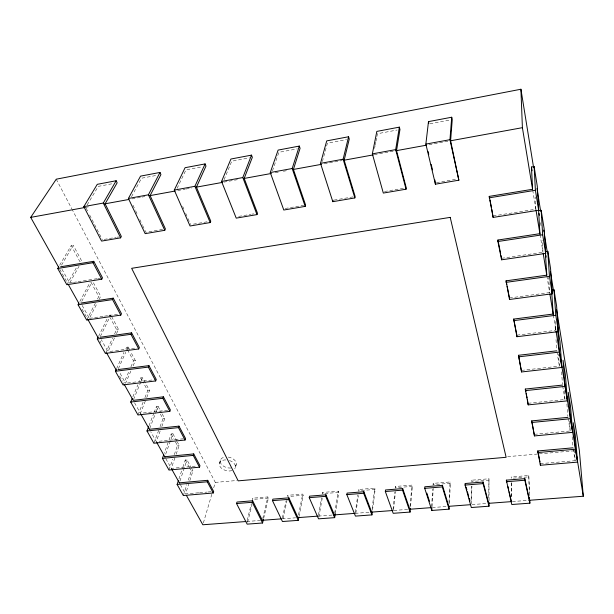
<?xml version="1.0" encoding="UTF-8"?>
<svg xmlns="http://www.w3.org/2000/svg" width="614" height="614" viewBox="0 0 614 614"><rect width="100%" height="100%" fill="white"/><g stroke="black" fill="none" stroke-linecap="round" stroke-linejoin="round"><path stroke-width="0.46" stroke-dasharray="3.07 2.3" d="M488.752 497.662L488.944 478.782L471.705 480.202L471.652 482.082M489.074 500.61L488.944 478.782M471.437 503.802L471.928 486.142M471.145 499.949L471.544 485.843M448.964 502.582L450.008 481.982L433.162 483.364L433.031 485.229M449.364 503.618L450.384 483.264L450.008 481.982M431.573 506.688L432.778 488.959M432.064 506.627L433.292 488.46M410.029 506.466L411.948 485.106L395.47 486.457L395.27 488.314M410.582 506.35L412.37 486.372L411.948 485.106M392.998 509.589L394.879 492.014M393.589 509.52L395.5 491.507M372.138 508.423L374.724 488.161L358.607 489.488L358.346 491.323M372.544 510.173L375.185 489.412L374.724 488.161M355.844 513.289L358.415 495.429M355.299 512.421L357.816 494.991M335.282 513.91L338.821 492.382L338.322 491.154L322.557 492.451L322.227 494.27M334.707 513.074L338.322 491.154M318.436 515.2L321.567 497.908M318.873 516.98L322.227 498.33M374.555 148.442L375.1 145.687M375.284 144.766L375.829 142.003M376.006 141.09L376.735 137.406M376.912 136.485L377.457 133.729L397.143 130.014M298.964 516.643L303.239 495.291L302.702 494.078L287.275 495.344L287.828 496.549L303.239 495.291M298.519 514.916L302.702 494.078M283.039 518.746L287.03 500.249M282.394 517.909L286.101 500.763M263.659 518.393L268.425 498.138L267.85 496.941L252.753 498.177L252.3 499.973M262.761 518.508L267.85 496.941M247.127 520.565L251.402 503.549M247.603 522.307L251.963 504.869M322.388 161.543L327.431 143.162L346.526 139.562M235.377 467.622L236.198 464.675M203.372 522.959L211.853 494.124M213.71 487.815L215.299 482.404L72.299 209.765M219.413 463.332L220.28 460.393M198.675 492.781L185.558 493.902L188.682 484.154M189.818 480.616L192.95 470.869L192.098 469.296M183.34 495.521L186.856 484.638M188.314 480.102L191.246 471.03L189.104 467.085M178.92 479.027L182.542 468.144M182.849 467.239L185.259 459.986L186.978 459.825L191.668 468.505M179.948 481.061L186.978 459.825M174.929 457.783L171.275 468.39L195.344 466.133M176.149 454.253L179.196 445.411L177.4 442.095M272.478 170.799L278.886 152.318L297.306 148.841M168.988 470.032L172.749 459.165M174.315 454.644L177.454 445.587L174.76 440.614M165.696 454.107L172.925 433.806L171.168 433.991L164.306 453.17M160.162 430.99L156.248 441.558L150.752 431.757M161.797 426.584L164.736 418.664L162.104 413.782M153.884 443.216L158.75 430.168M160.047 426.684L162.963 418.855L159.44 412.355M149.716 428.426L155.787 412.608M156.125 411.725L158.143 406.453L156.355 406.66L154.344 411.871M148.995 425.755L154.014 412.738M145.326 401.026L140.414 413.291L169.433 410.022M146.731 397.527L149.532 390.519L142.586 377.664L140.76 377.894L139.324 381.34M137.973 414.964L143.192 401.986M144.935 397.657L147.721 390.734L142.939 381.908M133.545 399.499L140.783 382.031M141.143 381.156L142.586 377.664M132.854 396.874L137.889 384.794M224.102 179.656L231.762 161.198L249.522 157.852M130.859 371.063L125.609 383.236L119.331 371.992M133.115 365.844L135.364 360.625L130.636 351.845M123.084 384.924L129.416 370.319M130.905 366.88L133.514 360.863L127.482 349.704M118.372 368.715L125.732 352.259M127.282 348.79L128.057 347.063L126.185 347.309L125.417 349.021M116.576 368.707L123.882 352.444M114.473 337.93L108.01 351.707L101.295 339.672M116.491 333.632L118.502 329.327L110.789 314.997L108.878 315.281M105.393 353.411L112.608 338.099M114.611 333.847L116.614 329.588L110.244 317.806M177.101 188.368L185.988 169.832L201.43 166.924M100.366 336.411L110.789 314.997M98.532 336.434L107.227 318.666M82.199 305.473L89.391 318.351L97.219 303.055M98.954 299.655L100.696 296.255L92.99 281.949M86.681 320.063L95.308 303.27M97.465 299.072L98.762 296.554L100.696 296.255M81.754 301.367L91.639 282.793M79.881 301.436L90.135 282.248M131.511 196.71L141.519 178.221L156.309 175.427M61.96 269.201L69.658 283L79.037 266.284M66.842 284.719L77.08 266.553M61.53 265.171L73.212 245.216L81.854 261.265L79.874 261.595L71.209 245.562L73.212 245.216M59.658 265.217L71.209 245.562M87.173 204.922L98.286 186.372L112.669 183.655M429.961 123.828L450.384 119.983M85.722 207.34L88.493 206.834M131.956 198.905L136.492 198.076M137.344 197.923L141.12 197.232M142.064 197.063L144.896 196.541M177.753 190.547L185.228 189.189M186.165 189.012L191.768 187.991M223.926 182.128L237.38 179.672M275.202 172.772L279.854 171.928M283.392 171.275L288.35 170.377M324.207 163.831L342.144 160.561M374.218 154.713L393.743 151.144M428.963 144.72L447.844 141.281M104.142 239.391L115.9 237.38M116.806 237.227L118.617 236.92M162.618 229.406L145.856 232.269L142.632 225.492M193.395 224.141L208.023 221.646M238.639 216.412L250.88 214.324M251.824 214.163L253.705 213.841M285.157 208.468L303.715 205.299M334.062 200.11L353.311 196.825M384.51 191.499L403.406 188.268M436.485 182.619L457.069 179.096M69.658 283L72.475 282.555M73.411 282.409L77.164 281.811M78.101 281.665L96.858 278.695M97.795 278.549L101.548 277.95M493.126 215.959L535.869 209.19L535.216 196.964M89.391 318.351L103.543 316.294M104.48 316.156L108.256 315.604M109.2 315.466L118.632 314.092M501.577 258.31L542.991 252.277L542.262 240.212M116.614 329.588L118.502 329.327M109.914 351.454L114.665 350.817M115.609 350.694L135.556 348.023M509.482 297.967L549.645 292.586L548.839 280.26M133.514 360.863L135.364 360.625M555.371 330.255L555.11 326.518L556.683 326.326M127.466 383.006L155.334 379.582M516.896 335.16L554.941 330.486M147.721 390.734L149.532 390.519M521.532 370.395L559.369 366.136L558.494 353.933M162.963 418.855L164.736 418.664M159.08 441.266L184.614 438.642M528.155 403.298L564.949 399.514L564.174 389.084M177.454 445.587L179.196 445.411M534.41 434.336L570.222 430.974L569.324 419.523M191.246 471.03L192.95 470.869M215.299 482.404L237.273 480.47M507.678 456.655L538.255 453.969M539.215 453.884L574.566 450.768M199.611 492.697L207.11 492.06M208.046 491.983L212.736 491.584M540.32 463.662L575.195 460.692L574.374 450.538M529.659 495.651L528.784 475.512L511.14 476.963L511.447 478.275M268.425 498.138L253.336 499.366L252.753 498.177M324.921 493.518L338.821 492.382M375.185 489.412L359.09 490.724L358.607 489.488M412.37 486.372L395.907 487.716L395.47 486.457M450.384 483.264L433.553 484.638L433.162 483.364M489.281 480.087L472.059 481.491L471.705 480.202M513.304 478.122L529.068 476.832M246.813 521.47L260.52 520.442M282.187 518.815L295.564 517.809M318.275 516.105L332.504 515.039M355.168 513.342L370.127 512.222M393.835 510.441L407.903 509.39M432.264 507.563L446.961 506.458M471.943 504.585L486.833 503.472M512.406 501.554L527.856 500.395M59.704 269.162L67.187 282.532M82.153 309.256L86.367 316.778M99.928 341L100.865 342.673M119.576 376.083L122.386 381.094M134.535 402.792L140.629 413.667M165.887 458.773L171.498 468.797M180.386 484.669L185.558 493.902M91.041 282.256L98.762 296.554M126.185 347.309L127.052 348.906M158.143 406.453L161.659 412.969M172.925 433.806L176.955 441.266M140.76 377.894L142.502 381.102M156.355 406.66L158.995 411.541M171.168 433.991L174.315 439.785M185.259 459.986L188.682 466.295M128.057 347.063L130.206 351.047M56.258 179.188L71.853 208.913M86.16 208.192L87.909 211.6M89.659 215.007L102.331 239.698M132.962 205.16L135.379 210.241M135.786 211.093L136.991 213.634M139.815 219.559L142.233 224.64M182.696 206.457L183.832 209.052M185.727 213.373L187.623 217.694M187.999 218.561L190.647 224.617M322.557 492.451L323.071 493.671M556.952 351.707L559.369 366.136M562.685 385.976L564.949 399.514M568.088 418.264L570.222 430.974M573.192 448.742L575.195 460.692M532.729 190.179L535.984 209.896M540.067 234.609L543.014 252.423M546.92 276.093L549.73 293.055M553.344 314.951L555.893 330.37L555.11 319.242M555.11 326.518L555.701 330.094M540.55 222.659L541.149 226.328M572.156 436.761L572.962 446.9M566.914 404.027L567.866 416.407M561.564 371.854L562.462 384.126M556.023 339.596L556.737 349.873M548.655 277.413L548.778 279.309M528.784 475.512L529.322 492.651M511.508 482.957L511.692 497.018M511.216 482.65L511.393 496.879M228.239 457.077A8.243 5.319 14.9 0 1 235.576 461.321A8.243 5.319 14.9 0 1 234.418 466.939M230.994 468.021A8.243 5.319 14.9 0 1 221.086 463.938A8.243 5.319 14.9 0 1 223.58 457.369M229.498 460.523A8.266 5.319 14.9 0 1 234.74 468.873M232.038 470.6A8.266 5.319 14.9 0 1 219.789 466.149A8.266 5.319 14.9 0 1 226.681 459.932"/><path stroke-width="0.92" d="M497.923 241.502L497.931 240.028L539.913 233.681L538.601 210.74L541.172 210.333L544.134 228.692L545.708 253.398L501.577 259.806L497.923 241.502L542.661 234.763L541.172 210.333M493.119 217.417L489.228 196.388L532.576 189.273L531.463 167.023L534.119 166.571L537.281 186.188L538.662 210.226L493.119 217.417L491.829 209.435M511.608 501.615L488.667 503.334L483.126 482.044L465.105 483.51L465.051 485.075L471.329 507.517L489.013 506.205L489.051 502.475M489.013 506.205L483.103 483.617L483.126 482.044M448.78 506.32L442.441 485.352L424.834 486.779L424.719 488.337L431.811 510.449L449.087 509.167L449.225 506.389M449.087 509.167L442.349 486.91L442.441 485.352M458.858 180.194L450.599 140.775L452.234 119.63L451.72 117.228L428.48 121.626L425.863 144.098L435.418 184.185L458.858 180.194L449.955 139.693L451.72 117.228M431.811 510.449L431.941 508.538M409.776 509.244L402.7 488.583L385.508 489.98L385.331 491.522L393.19 513.312L410.075 512.061L410.413 508.254M435.418 184.185L434.896 180.025M410.075 512.061L402.546 490.133L402.7 488.583M371.662 512.107L363.879 491.737L347.087 493.103L346.849 494.631L355.437 516.113L371.946 514.885L372.307 512.053M371.946 514.885L363.672 493.272L363.879 491.737M406.046 189.196L406.238 187.784L396.537 150.637L399.96 129.485L399.361 127.136L376.827 131.404L372.353 153.876L383.32 193.065L406.046 189.196L395.685 149.616L399.361 127.136M334.4 514.9L325.95 494.823L309.54 496.158L309.241 497.67L318.536 518.845L334.668 517.648L335.282 513.91M334.668 517.648L325.681 496.342L325.95 494.823M297.974 517.633L288.879 497.839L272.831 499.144L272.486 500.648L282.44 521.524L298.227 520.35L298.78 517.571M354.846 197.923L355.138 196.511L344.162 160.193L349.259 139.048L348.583 136.753L326.725 140.89L320.516 163.355L332.803 201.676L354.846 197.923L343.126 159.218L348.583 136.753M298.227 520.35L288.557 499.343L288.879 497.839M262.339 520.304L252.638 500.786L236.95 502.06L236.551 503.549L247.143 524.141L262.577 522.998L263.444 519.314M332.803 201.676L333.149 200.271M262.577 522.998L252.262 502.283L252.638 500.786M305.181 206.381L305.572 204.976L293.408 169.449L300.069 148.319L299.325 146.078L278.111 150.092L270.275 172.534L283.798 210.026L305.181 206.381L292.187 168.528L299.325 146.078M178.321 480.839L177.116 484.461L183.34 495.521L213.235 492.988L213.672 491.499L207.732 480.309L179.357 482.834M213.235 492.988L207.279 481.79L207.732 480.309M163.685 454.913L162.434 458.397L168.988 470.032L199.504 467.185L199.972 465.696L193.725 453.923L164.752 456.755M199.504 467.185L193.241 455.404L193.725 453.923M148.657 426.623L146.984 430.967L153.884 443.216L185.06 440.023L185.558 438.542L178.973 426.131L149.386 429.301M256.982 214.601L257.473 213.196L244.188 178.428L252.331 157.322L251.517 155.127L230.918 159.026L221.554 181.445L236.229 218.131L256.982 214.601L242.806 177.561L251.517 155.127M185.06 440.023L178.451 427.613L178.973 426.131M132.14 398.593L130.705 402.047L137.973 414.964L169.825 411.388L170.37 409.922L163.416 396.828L133.177 400.366L124.258 384.433M169.825 411.388L162.856 398.302L163.416 396.828M116.192 369.559L115.424 371.27L123.084 384.924L155.68 380.933L156.263 379.467L148.941 365.629L117.988 369.582M210.195 222.567L210.771 221.178L196.442 187.14L205.966 166.064L205.091 163.915L185.09 167.699L174.276 190.087L190.041 226.006L210.195 222.567L194.907 186.311L205.091 163.915M155.68 380.933L148.342 367.088L148.941 365.629M98.117 337.278L97.296 338.974L105.393 353.411L138.733 348.959L139.355 347.509L131.611 332.865L99.952 337.27M138.733 348.959L130.959 334.308L131.611 332.865M164.759 230.311L165.412 228.922L150.108 195.597L160.929 174.56L159.993 172.45L140.56 176.126L128.395 198.468L145.173 233.65L164.759 230.311L148.419 194.807L159.993 172.45M78.983 303.101L78.093 304.774L86.681 320.063L120.781 315.112L121.465 313.677L113.252 298.158L80.856 303.055M120.781 315.112L112.546 299.578L113.252 298.158M58.698 266.852L57.731 268.495L66.842 284.719L101.747 279.209L102.484 277.804L93.765 261.318L60.594 266.768M120.605 237.841L121.334 236.451L105.109 203.802L117.159 182.811L116.169 180.746L97.273 184.323L83.842 206.611L101.571 241.087L120.605 237.841L103.29 203.057L116.169 180.746M57.731 268.495L93.006 262.715L93.765 261.318M58.767 267.497L30.7 217.379L56.258 179.188L520.918 89.237L533.612 167.699M83.842 206.611L103.29 203.057M128.395 198.468L148.419 194.807M174.276 190.087L194.907 186.311M221.554 181.445L242.806 177.561M270.275 172.534L292.187 168.528M320.516 163.355L343.126 159.218M372.353 153.876L395.685 149.616M425.863 144.098L449.955 139.693M30.7 217.379L85.438 207.394M104.311 203.948L128.848 199.473M149.616 195.682L175.097 191.038M195.858 187.247L222.283 182.427M243.988 178.467L271.357 173.47M293.062 169.51L321.375 164.345M344.032 160.216L373.289 154.881M395.938 150.745L426.139 145.234M450.676 140.76L522.399 127.674L520.918 89.237M489.204 197.831L535.4 190.263L534.119 166.571M78.093 304.774L112.546 299.578M545.286 251.679L547.78 251.31L550.558 268.533L552.293 293.776L509.497 299.486L506.066 280.836L546.775 275.179L545.409 253.559M97.296 338.974L130.959 334.308M506.082 282.348L549.453 276.338L547.78 251.31M551.564 290.092L553.981 289.77L556.591 305.949L558.471 331.621L516.927 336.71L513.688 319.08L553.191 314.038L551.687 291.934M115.424 371.27L148.342 367.088M513.718 320.623L555.8 315.266L553.981 289.77M557.758 328.014L559.953 341.445L561.871 367.448L521.57 371.961L518.485 355.291L556.798 350.809M130.705 402.047L162.856 398.302M518.523 356.849L559.339 352.091L561.871 367.448M567.397 400.858L565.01 386.406L563.023 360.257L565.364 374.617L567.397 400.858L528.209 404.872L525.292 389.061L562.539 385.07M146.984 430.967L178.451 427.613M525.338 390.634L565.01 386.406M572.609 432.363L570.352 418.725L568.265 392.369L570.483 405.938L572.609 432.363L534.472 435.925L531.701 420.897L567.942 417.359M162.434 458.397L193.241 455.404M531.762 422.478L570.352 418.725M577.528 462.112L575.402 449.225L573.223 422.724L575.318 435.564L577.528 462.112L540.389 465.259L537.764 450.96L573.039 447.821M177.116 484.461L207.279 481.79M537.826 452.549L575.402 449.225M529.805 500.356L529.897 503.173L511.792 504.516L506.343 480.156L524.809 478.651L529.552 500.264M236.551 503.549L252.262 502.283M272.486 500.648L288.557 499.343M309.241 497.67L325.681 496.342M346.849 494.631L363.672 493.272M385.331 491.522L402.546 490.133M424.719 488.337L442.349 486.91M465.051 485.075L483.103 483.617M506.358 481.737L524.855 480.24L529.897 503.173M245.861 521.539L202.843 524.763L186.472 495.529M262.109 520.319L281.227 518.884M297.475 517.671L317.553 516.159M333.801 514.946L354.831 513.365M371.086 512.153L393.067 510.503M409.323 509.282L431.304 507.632M448.512 506.343L470.501 504.693M528.815 500.326L583.3 496.235L579.34 450.346L556.553 309.494M68.123 284.198L78.884 303.408M87.771 319.28L98.063 337.662M106.483 352.697L116.307 370.234M141.097 414.504L149.517 429.539M156.532 442.072L164.951 457.108M171.966 469.633L179.457 483.003M93.006 262.715L101.747 279.209M426.868 493.126L429.478 501.277M466.133 487.186L466.901 489.941M467.415 491.783L468.705 496.381M469.219 498.223L469.986 500.978M428.127 151.574L428.779 154.329M431.181 164.422L432.494 169.932M506.343 480.156L506.773 481.944M507.839 486.418L508.691 489.995M509.113 491.783L511.247 500.732M428.48 121.626L428.848 123.214M518.485 355.291L521.57 371.961M525.292 389.061L525.83 391.732M526.183 393.513L527.081 397.956M527.441 399.737L528.209 404.872M531.701 420.897L534.472 435.925M537.764 450.96L539.959 461.851M489.228 196.388L489.596 198.253M489.972 200.118L491.453 207.57M497.931 240.028L500.663 253.743M501.024 255.57L501.392 257.396M506.066 280.836L506.78 284.443M507.141 286.247L509.298 297.061M513.688 319.08L516.719 334.269M522.399 127.674L532.553 189.104M535.984 209.896L540.044 234.464M543.167 253.367L546.759 275.103M549.883 293.999L553.321 314.79M555.969 330.854L583.3 496.235M531.463 167.023L532.069 170.761M539.054 213.488L539.353 215.322M545.877 255.294L546.176 257.105M536.981 188.49L540.65 211.185M543.705 230.089L544.012 231.977M544.319 233.873L547.227 251.832M550.436 271.68L553.344 289.639M535.4 190.263L538.662 210.226M542.661 234.763L545.708 253.398M549.453 276.338L552.293 293.776M555.8 315.266L558.471 331.621M557.796 330.846L559.339 352.091M540.32 463.662L540.389 465.259M529.468 497.409L529.529 499.312M524.809 478.651L524.855 480.24M516.896 335.16L516.927 336.71M509.482 297.967L509.497 299.486M501.577 258.31L501.577 259.806M450.216 217.371L131.649 268.318L238.178 480.854L506.128 457.292L450.216 217.371"/></g></svg>
